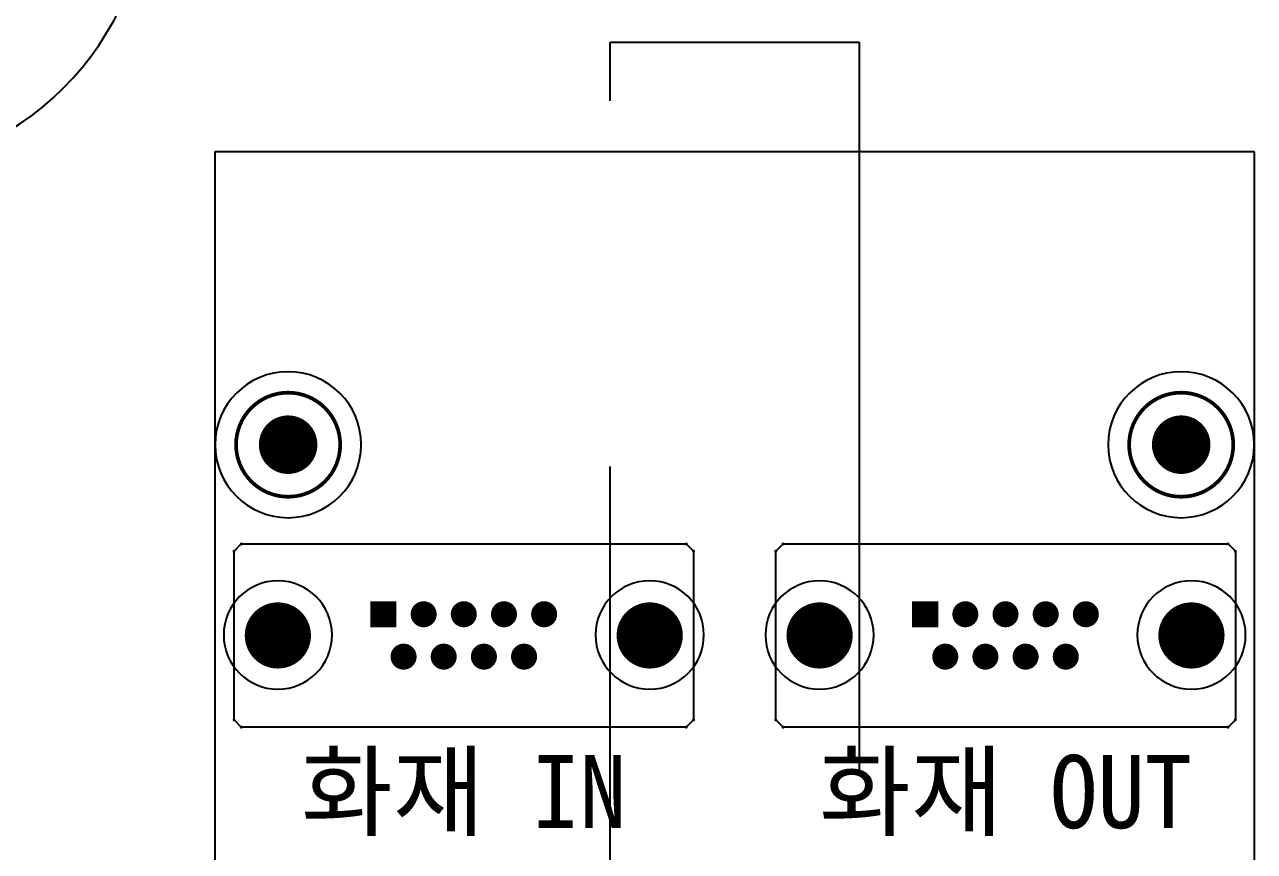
# Model space of a CAD drawing. Header units: millimetres. Extents: x 0 to 841, y 0 to 594.
# Drawn here: x 434.122 to 438.322, y 140.209 to 143.034 of the extents above; entities that cross this region are included whole.
import ezdxf
from ezdxf.enums import TextEntityAlignment as Align

# ---------------------------------------------------------------- set-up
doc = ezdxf.new("R2010")
doc.units = ezdxf.units.MM
doc.header["$LTSCALE"] = 10
doc.linetypes.add('HIDDEN', pattern=[0.375, 0.25, -0.125])
doc.linetypes.add('KEEPOUT_00011110', pattern=[2, 1, 1])
doc.layers.add('LINE06', color=9, linetype='Continuous')
doc.styles.get("Standard").update_dxf_attribs({"font": 'GulimChe.ttf'})

# ---------------------------------------------------------------- blocks, each defined once
blk = doc.blocks.new('PAD_5')
at = {"const_width": 2}
blk.add_lwpolyline([(0, -1, 1), (0, 1, 1)], format="xyb", close=True, dxfattribs=at)

msp = doc.modelspace()

# ---------------------------------------------------------------- linework, layer by layer
at = {"const_width": 0.0889}
for points in [[(434.9775, 141.5985, 1), (435.0664, 141.5985, 1)], [(434.9775, 141.5985, 1), (435.0664, 141.5985, 1)], [(438.0275, 141.5985, 1), (438.1164, 141.5985, 1)], [(438.0275, 141.5985, 1), (438.1164, 141.5985, 1)]]:
    msp.add_lwpolyline(points, format="xyb", close=True, dxfattribs=at)
at = {"layer": 'LINE06'}
for p, q in [((438.3219, 142.5985), (434.7719, 142.5985)), ((434.7719, 142.5985), (434.7719, 135.6485)), ((438.3219, 135.6485), (438.3219, 142.5985)), ((434.8371, 141.2343), (434.8621, 141.2593)), ((434.8621, 141.2593), (436.3818, 141.2593)), ((436.3818, 141.2593), (436.4068, 141.2343)), ((436.6871, 141.2343), (436.7121, 141.2593)), ((436.7121, 141.2593), (438.2318, 141.2593)), ((438.2318, 141.2593), (438.2568, 141.2343)), ((434.8371, 140.6585), (434.8371, 141.2343)), ((436.4068, 141.2343), (436.4068, 140.6585)), ((436.6871, 140.6585), (436.6871, 141.2343)), ((438.2568, 141.2343), (438.2568, 140.6585)), ((434.8621, 140.6335), (434.8371, 140.6585)), ((436.4068, 140.6585), (436.3818, 140.6335)), ((436.7121, 140.6335), (436.6871, 140.6585)), ((438.2568, 140.6585), (438.2318, 140.6335)), ((436.3818, 140.6335), (434.8621, 140.6335)), ((438.2318, 140.6335), (436.7121, 140.6335))]:
    msp.add_line(p, q, dxfattribs=at)
at = {"layer": 'LINE06', "linetype": 'HIDDEN'}
msp.add_lwpolyline([(436.1219, 142.9735), (436.9719, 142.9735), (436.9719, 135.2735), (436.1219, 135.2735)], close=True, dxfattribs=at)
at = {"layer": 'LINE06', "linetype": 'KEEPOUT_00011110'}
for points in [[(434.7725, 141.5985, 1), (435.2713, 141.5985, 1)], [(437.8225, 141.5985, 1), (438.3213, 141.5985, 1)]]:
    msp.add_lwpolyline(points, format="xyb", close=True, dxfattribs=at)
at = {"layer": 'LINE06'}
for points, const_width in [([(435.1997, 141.5985, 1), (434.8441, 141.5985, 1)], 0.0127), ([(438.2497, 141.5985, 1), (437.8941, 141.5985, 1)], 0.0127), ([(434.933, 141.5985, 1), (435.1108, 141.5985, 1)], 0.0127), ([(437.983, 141.5985, 1), (438.1608, 141.5985, 1)], 0.0127), ([(434.8595, 141.2593, 1), (434.8646, 141.2593, 1)], 0.00508), ([(436.3792, 141.2593, 1), (436.3843, 141.2593, 1)], 0.00508), ([(436.7095, 141.2593, 1), (436.7146, 141.2593, 1)], 0.00508), ([(438.2292, 141.2593, 1), (438.2343, 141.2593, 1)], 0.00508), ([(434.8345, 141.2343, 1), (434.8396, 141.2343, 1)], 0.00508), ([(436.4042, 141.2343, 1), (436.4093, 141.2343, 1)], 0.00508), ([(436.6845, 141.2343, 1), (436.6896, 141.2343, 1)], 0.00508), ([(438.2542, 141.2343, 1), (438.2593, 141.2343, 1)], 0.00508), ([(434.9869, 140.8902, 1), (434.9869, 141.0033, 1)], 0.113), ([(434.9869, 140.8902, 1), (434.9869, 141.0033, 1)], 0.113), ([(434.9869, 140.8902, 1), (434.9869, 141.0033, 1)], 0.113), ([(435.3476, 140.9969, 1), (435.3476, 141.0414, 1)], 0.0444), ([(435.3349, 141.0192, 1), (435.3603, 141.0192, 1)], 0.0254), ([(435.3349, 141.0192, 1), (435.3603, 141.0192, 1)], 0.0254), ([(435.4848, 140.9969, 1), (435.4848, 141.0414, 1)], 0.0444), ([(435.4848, 140.9969, 1), (435.4848, 141.0414, 1)], 0.0444), ([(435.4848, 140.9969, 1), (435.4848, 141.0414, 1)], 0.0444), ([(435.4721, 141.0192, 1), (435.4975, 141.0192, 1)], 0.0254), ([(435.4721, 141.0192, 1), (435.4975, 141.0192, 1)], 0.0254), ([(435.6219, 140.9969, 1), (435.6219, 141.0414, 1)], 0.0444), ([(435.6219, 140.9969, 1), (435.6219, 141.0414, 1)], 0.0444), ([(435.6219, 140.9969, 1), (435.6219, 141.0414, 1)], 0.0444), ([(435.6092, 141.0192, 1), (435.6346, 141.0192, 1)], 0.0254), ([(435.6092, 141.0192, 1), (435.6346, 141.0192, 1)], 0.0254), ([(435.7591, 140.9969, 1), (435.7591, 141.0414, 1)], 0.0444), ([(435.7591, 140.9969, 1), (435.7591, 141.0414, 1)], 0.0444), ([(435.7591, 140.9969, 1), (435.7591, 141.0414, 1)], 0.0444), ([(435.7464, 141.0192, 1), (435.7718, 141.0192, 1)], 0.0254), ([(435.7464, 141.0192, 1), (435.7718, 141.0192, 1)], 0.0254), ([(435.8962, 140.9969, 1), (435.8962, 141.0414, 1)], 0.0444), ([(435.8962, 140.9969, 1), (435.8962, 141.0414, 1)], 0.0444), ([(435.8962, 140.9969, 1), (435.8962, 141.0414, 1)], 0.0444), ([(435.8835, 141.0192, 1), (435.9089, 141.0192, 1)], 0.0254), ([(435.8835, 141.0192, 1), (435.9089, 141.0192, 1)], 0.0254), ([(436.2569, 140.8902, 1), (436.2569, 141.0033, 1)], 0.113), ([(436.2569, 140.8902, 1), (436.2569, 141.0033, 1)], 0.113), ([(436.2569, 140.8902, 1), (436.2569, 141.0033, 1)], 0.113), ([(436.8369, 140.8902, 1), (436.8369, 141.0033, 1)], 0.113), ([(436.8369, 140.8902, 1), (436.8369, 141.0033, 1)], 0.113), ([(436.8369, 140.8902, 1), (436.8369, 141.0033, 1)], 0.113), ([(437.1976, 140.9969, 1), (437.1976, 141.0414, 1)], 0.0444), ([(437.1849, 141.0192, 1), (437.2103, 141.0192, 1)], 0.0254), ([(437.1849, 141.0192, 1), (437.2103, 141.0192, 1)], 0.0254), ([(437.3348, 140.9969, 1), (437.3348, 141.0414, 1)], 0.0444), ([(437.3348, 140.9969, 1), (437.3348, 141.0414, 1)], 0.0444), ([(437.3348, 140.9969, 1), (437.3348, 141.0414, 1)], 0.0444), ([(437.3221, 141.0192, 1), (437.3475, 141.0192, 1)], 0.0254), ([(437.3221, 141.0192, 1), (437.3475, 141.0192, 1)], 0.0254), ([(437.4719, 140.9969, 1), (437.4719, 141.0414, 1)], 0.0444), ([(437.4719, 140.9969, 1), (437.4719, 141.0414, 1)], 0.0444), ([(437.4719, 140.9969, 1), (437.4719, 141.0414, 1)], 0.0444), ([(437.4592, 141.0192, 1), (437.4846, 141.0192, 1)], 0.0254), ([(437.4592, 141.0192, 1), (437.4846, 141.0192, 1)], 0.0254), ([(437.6091, 140.9969, 1), (437.6091, 141.0414, 1)], 0.0444), ([(437.6091, 140.9969, 1), (437.6091, 141.0414, 1)], 0.0444), ([(437.6091, 140.9969, 1), (437.6091, 141.0414, 1)], 0.0444), ([(437.5964, 141.0192, 1), (437.6218, 141.0192, 1)], 0.0254), ([(437.5964, 141.0192, 1), (437.6218, 141.0192, 1)], 0.0254), ([(437.7462, 140.9969, 1), (437.7462, 141.0414, 1)], 0.0444), ([(437.7462, 140.9969, 1), (437.7462, 141.0414, 1)], 0.0444), ([(437.7462, 140.9969, 1), (437.7462, 141.0414, 1)], 0.0444), ([(437.7335, 141.0192, 1), (437.7589, 141.0192, 1)], 0.0254), ([(437.7335, 141.0192, 1), (437.7589, 141.0192, 1)], 0.0254), ([(438.1069, 140.8902, 1), (438.1069, 141.0033, 1)], 0.113), ([(438.1069, 140.8902, 1), (438.1069, 141.0033, 1)], 0.113), ([(438.1069, 140.8902, 1), (438.1069, 141.0033, 1)], 0.113), ([(434.9469, 140.9468, 1), (435.0269, 140.9468, 1)], 0.08), ([(434.9469, 140.9468, 1), (435.0269, 140.9468, 1)], 0.08), ([(436.2169, 140.9468, 1), (436.2969, 140.9468, 1)], 0.08), ([(436.2169, 140.9468, 1), (436.2969, 140.9468, 1)], 0.08), ([(436.7969, 140.9468, 1), (436.8769, 140.9468, 1)], 0.08), ([(436.7969, 140.9468, 1), (436.8769, 140.9468, 1)], 0.08), ([(438.0669, 140.9468, 1), (438.1469, 140.9468, 1)], 0.08), ([(438.0669, 140.9468, 1), (438.1469, 140.9468, 1)], 0.08), ([(435.4162, 140.8521, 1), (435.4162, 140.8966, 1)], 0.0444), ([(435.4162, 140.8521, 1), (435.4162, 140.8966, 1)], 0.0444), ([(435.4162, 140.8521, 1), (435.4162, 140.8966, 1)], 0.0444), ([(435.5533, 140.8521, 1), (435.5533, 140.8966, 1)], 0.0444), ([(435.5533, 140.8521, 1), (435.5533, 140.8966, 1)], 0.0444), ([(435.5533, 140.8521, 1), (435.5533, 140.8966, 1)], 0.0444), ([(435.6905, 140.8521, 1), (435.6905, 140.8966, 1)], 0.0444), ([(435.6905, 140.8521, 1), (435.6905, 140.8966, 1)], 0.0444), ([(435.6905, 140.8521, 1), (435.6905, 140.8966, 1)], 0.0444), ([(435.8277, 140.8521, 1), (435.8277, 140.8966, 1)], 0.0444), ([(435.8277, 140.8521, 1), (435.8277, 140.8966, 1)], 0.0444), ([(435.8277, 140.8521, 1), (435.8277, 140.8966, 1)], 0.0444), ([(437.2662, 140.8521, 1), (437.2662, 140.8966, 1)], 0.0444), ([(437.2662, 140.8521, 1), (437.2662, 140.8966, 1)], 0.0444), ([(437.2662, 140.8521, 1), (437.2662, 140.8966, 1)], 0.0444), ([(437.4033, 140.8521, 1), (437.4033, 140.8966, 1)], 0.0444), ([(437.4033, 140.8521, 1), (437.4033, 140.8966, 1)], 0.0444), ([(437.4033, 140.8521, 1), (437.4033, 140.8966, 1)], 0.0444), ([(437.5405, 140.8521, 1), (437.5405, 140.8966, 1)], 0.0444), ([(437.5405, 140.8521, 1), (437.5405, 140.8966, 1)], 0.0444), ([(437.5405, 140.8521, 1), (437.5405, 140.8966, 1)], 0.0444), ([(437.6777, 140.8521, 1), (437.6777, 140.8966, 1)], 0.0444), ([(437.6777, 140.8521, 1), (437.6777, 140.8966, 1)], 0.0444), ([(437.6777, 140.8521, 1), (437.6777, 140.8966, 1)], 0.0444), ([(435.4035, 140.8744, 1), (435.4289, 140.8744, 1)], 0.0254), ([(435.4035, 140.8744, 1), (435.4289, 140.8744, 1)], 0.0254), ([(435.5406, 140.8744, 1), (435.566, 140.8744, 1)], 0.0254), ([(435.5406, 140.8744, 1), (435.566, 140.8744, 1)], 0.0254), ([(435.6778, 140.8744, 1), (435.7032, 140.8744, 1)], 0.0254), ([(435.6778, 140.8744, 1), (435.7032, 140.8744, 1)], 0.0254), ([(435.815, 140.8744, 1), (435.8404, 140.8744, 1)], 0.0254), ([(435.815, 140.8744, 1), (435.8404, 140.8744, 1)], 0.0254), ([(437.2535, 140.8744, 1), (437.2789, 140.8744, 1)], 0.0254), ([(437.2535, 140.8744, 1), (437.2789, 140.8744, 1)], 0.0254), ([(437.3906, 140.8744, 1), (437.416, 140.8744, 1)], 0.0254), ([(437.3906, 140.8744, 1), (437.416, 140.8744, 1)], 0.0254), ([(437.5278, 140.8744, 1), (437.5532, 140.8744, 1)], 0.0254), ([(437.5278, 140.8744, 1), (437.5532, 140.8744, 1)], 0.0254), ([(437.665, 140.8744, 1), (437.6904, 140.8744, 1)], 0.0254), ([(437.665, 140.8744, 1), (437.6904, 140.8744, 1)], 0.0254), ([(434.8345, 140.6585, 1), (434.8396, 140.6585, 1)], 0.00508), ([(436.4042, 140.6585, 1), (436.4093, 140.6585, 1)], 0.00508), ([(436.6845, 140.6585, 1), (436.6896, 140.6585, 1)], 0.00508), ([(438.2542, 140.6585, 1), (438.2593, 140.6585, 1)], 0.00508), ([(434.8595, 140.6335, 1), (434.8646, 140.6335, 1)], 0.00508), ([(436.3792, 140.6335, 1), (436.3843, 140.6335, 1)], 0.00508), ([(436.7095, 140.6335, 1), (436.7146, 140.6335, 1)], 0.00508), ([(438.2292, 140.6335, 1), (438.2343, 140.6335, 1)], 0.00508)]:
    msp.add_lwpolyline(points, format="xyb", close=True, dxfattribs=dict(at, const_width=const_width))
for points, const_width in [([(435.0092, 141.5985), (435.0346, 141.5985)], 0.00254), ([(435.0092, 141.5985), (435.0346, 141.5985)], 0.00254), ([(435.0219, 141.5858), (435.0219, 141.6112)], 0.00254), ([(435.0219, 141.5858), (435.0219, 141.6112)], 0.00254), ([(438.0592, 141.5985), (438.0846, 141.5985)], 0.00254), ([(438.0592, 141.5985), (438.0846, 141.5985)], 0.00254), ([(438.0719, 141.5858), (438.0719, 141.6112)], 0.00254), ([(438.0719, 141.5858), (438.0719, 141.6112)], 0.00254), ([(435.3031, 141.0192), (435.392, 141.0192)], 0.0889), ([(435.3031, 141.0192), (435.392, 141.0192)], 0.0889), ([(437.1531, 141.0192), (437.242, 141.0192)], 0.0889), ([(437.1531, 141.0192), (437.242, 141.0192)], 0.0889), ([(435.3349, 141.0192), (435.3603, 141.0192)], 0.00254), ([(435.3349, 141.0192), (435.3603, 141.0192)], 0.00254), ([(435.3476, 141.0065), (435.3476, 141.0319)], 0.00254), ([(435.3476, 141.0065), (435.3476, 141.0319)], 0.00254), ([(435.4721, 141.0192), (435.4975, 141.0192)], 0.00254), ([(435.4721, 141.0192), (435.4975, 141.0192)], 0.00254), ([(435.4848, 141.0065), (435.4848, 141.0319)], 0.00254), ([(435.4848, 141.0065), (435.4848, 141.0319)], 0.00254), ([(435.6092, 141.0192), (435.6346, 141.0192)], 0.00254), ([(435.6092, 141.0192), (435.6346, 141.0192)], 0.00254), ([(435.6219, 141.0065), (435.6219, 141.0319)], 0.00254), ([(435.6219, 141.0065), (435.6219, 141.0319)], 0.00254), ([(435.7464, 141.0192), (435.7718, 141.0192)], 0.00254), ([(435.7464, 141.0192), (435.7718, 141.0192)], 0.00254), ([(435.7591, 141.0065), (435.7591, 141.0319)], 0.00254), ([(435.7591, 141.0065), (435.7591, 141.0319)], 0.00254), ([(435.8835, 141.0192), (435.9089, 141.0192)], 0.00254), ([(435.8835, 141.0192), (435.9089, 141.0192)], 0.00254), ([(435.8962, 141.0065), (435.8962, 141.0319)], 0.00254), ([(435.8962, 141.0065), (435.8962, 141.0319)], 0.00254), ([(437.1849, 141.0192), (437.2103, 141.0192)], 0.00254), ([(437.1849, 141.0192), (437.2103, 141.0192)], 0.00254), ([(437.1976, 141.0065), (437.1976, 141.0319)], 0.00254), ([(437.1976, 141.0065), (437.1976, 141.0319)], 0.00254), ([(437.3221, 141.0192), (437.3475, 141.0192)], 0.00254), ([(437.3221, 141.0192), (437.3475, 141.0192)], 0.00254), ([(437.3348, 141.0065), (437.3348, 141.0319)], 0.00254), ([(437.3348, 141.0065), (437.3348, 141.0319)], 0.00254), ([(437.4592, 141.0192), (437.4846, 141.0192)], 0.00254), ([(437.4592, 141.0192), (437.4846, 141.0192)], 0.00254), ([(437.4719, 141.0065), (437.4719, 141.0319)], 0.00254), ([(437.4719, 141.0065), (437.4719, 141.0319)], 0.00254), ([(437.5964, 141.0192), (437.6218, 141.0192)], 0.00254), ([(437.5964, 141.0192), (437.6218, 141.0192)], 0.00254), ([(437.6091, 141.0065), (437.6091, 141.0319)], 0.00254), ([(437.6091, 141.0065), (437.6091, 141.0319)], 0.00254), ([(437.7335, 141.0192), (437.7589, 141.0192)], 0.00254), ([(437.7335, 141.0192), (437.7589, 141.0192)], 0.00254), ([(437.7462, 141.0065), (437.7462, 141.0319)], 0.00254), ([(437.7462, 141.0065), (437.7462, 141.0319)], 0.00254), ([(434.9869, 140.9341), (434.9869, 140.9595)], 0.00254), ([(434.9869, 140.9341), (434.9869, 140.9595)], 0.00254), ([(436.2569, 140.9341), (436.2569, 140.9595)], 0.00254), ([(436.2569, 140.9341), (436.2569, 140.9595)], 0.00254), ([(436.8369, 140.9341), (436.8369, 140.9595)], 0.00254), ([(436.8369, 140.9341), (436.8369, 140.9595)], 0.00254), ([(438.1069, 140.9341), (438.1069, 140.9595)], 0.00254), ([(438.1069, 140.9341), (438.1069, 140.9595)], 0.00254), ([(434.9742, 140.9468), (434.9996, 140.9468)], 0.00254), ([(434.9742, 140.9468), (434.9996, 140.9468)], 0.00254), ([(436.2442, 140.9468), (436.2696, 140.9468)], 0.00254), ([(436.2442, 140.9468), (436.2696, 140.9468)], 0.00254), ([(436.8242, 140.9468), (436.8496, 140.9468)], 0.00254), ([(436.8242, 140.9468), (436.8496, 140.9468)], 0.00254), ([(438.0942, 140.9468), (438.1196, 140.9468)], 0.00254), ([(438.0942, 140.9468), (438.1196, 140.9468)], 0.00254), ([(435.4035, 140.8744), (435.4289, 140.8744)], 0.00254), ([(435.4035, 140.8744), (435.4289, 140.8744)], 0.00254), ([(435.4162, 140.8617), (435.4162, 140.8871)], 0.00254), ([(435.4162, 140.8617), (435.4162, 140.8871)], 0.00254), ([(435.5406, 140.8744), (435.566, 140.8744)], 0.00254), ([(435.5406, 140.8744), (435.566, 140.8744)], 0.00254), ([(435.5533, 140.8617), (435.5533, 140.8871)], 0.00254), ([(435.5533, 140.8617), (435.5533, 140.8871)], 0.00254), ([(435.6778, 140.8744), (435.7032, 140.8744)], 0.00254), ([(435.6778, 140.8744), (435.7032, 140.8744)], 0.00254), ([(435.6905, 140.8617), (435.6905, 140.8871)], 0.00254), ([(435.6905, 140.8617), (435.6905, 140.8871)], 0.00254), ([(435.815, 140.8744), (435.8404, 140.8744)], 0.00254), ([(435.815, 140.8744), (435.8404, 140.8744)], 0.00254), ([(435.8277, 140.8617), (435.8277, 140.8871)], 0.00254), ([(435.8277, 140.8617), (435.8277, 140.8871)], 0.00254), ([(437.2535, 140.8744), (437.2789, 140.8744)], 0.00254), ([(437.2535, 140.8744), (437.2789, 140.8744)], 0.00254), ([(437.2662, 140.8617), (437.2662, 140.8871)], 0.00254), ([(437.2662, 140.8617), (437.2662, 140.8871)], 0.00254), ([(437.3906, 140.8744), (437.416, 140.8744)], 0.00254), ([(437.3906, 140.8744), (437.416, 140.8744)], 0.00254), ([(437.4033, 140.8617), (437.4033, 140.8871)], 0.00254), ([(437.4033, 140.8617), (437.4033, 140.8871)], 0.00254), ([(437.5278, 140.8744), (437.5532, 140.8744)], 0.00254), ([(437.5278, 140.8744), (437.5532, 140.8744)], 0.00254), ([(437.5405, 140.8617), (437.5405, 140.8871)], 0.00254), ([(437.5405, 140.8617), (437.5405, 140.8871)], 0.00254), ([(437.665, 140.8744), (437.6904, 140.8744)], 0.00254), ([(437.665, 140.8744), (437.6904, 140.8744)], 0.00254), ([(437.6777, 140.8617), (437.6777, 140.8871)], 0.00254), ([(437.6777, 140.8617), (437.6777, 140.8871)], 0.00254)]:
    msp.add_lwpolyline(points, dxfattribs=dict(at, const_width=const_width))
msp.add_arc((433.5469, 143.5235), 1, 180, 0, dxfattribs=at)
at = {"layer": 'LINE06', "linetype": 'KEEPOUT_00011110'}
for centre, radius, start, end in [((434.9869, 140.9485), 0.185, 0, 180), ((436.2569, 140.9485), 0.1851, 0, 180), ((436.8369, 140.9485), 0.185, 0, 180), ((438.1069, 140.9485), 0.1851, 0, 180), ((434.9869, 140.9485), 0.185, 180, 0), ((436.2569, 140.9485), 0.1851, 180, 0), ((436.8369, 140.9485), 0.185, 180, 0), ((438.1069, 140.9485), 0.1851, 180, 0)]:
    msp.add_arc(centre, radius, start, end, dxfattribs=at)

# ---------------------------------------------------------------- block references
at = {"layer": 'LINE06', "xscale": 0.04999999999995453, "yscale": 0.04999999999995453, "zscale": 0.04999999999995453}
for p in [(435.0219, 141.5985), (435.0219, 141.5985), (435.0219, 141.5985), (438.0719, 141.5985), (438.0719, 141.5985), (438.0719, 141.5985)]:
    msp.add_blockref('PAD_5', p, dxfattribs=at)

# ---------------------------------------------------------------- texts
at = {"layer": 'LINE06'}
for s, p in [('화재 IN', (435.6219, 140.4135)), ('화재 OUT', (437.4719, 140.4135))]:
    msp.add_text(s, height=0.25, dxfattribs=at).set_placement(p, align=Align.MIDDLE_CENTER)

doc.saveas('drawing.dxf')
